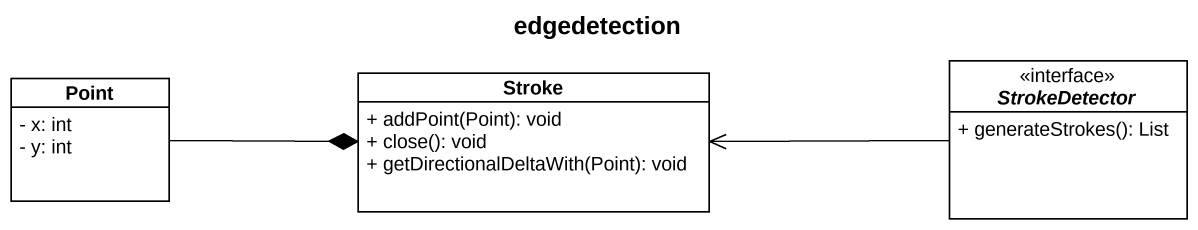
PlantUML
@startuml
title edgedetection
hide circle
hide empty members
skinparam classAttributeIconSize 0
class Point {
  - x: int
  - y: int
}
class Stroke {
  + addPoint(Point): void
  + close(): void
  + getDirectionalDeltaWith(Point): void
}
interface StrokeDetector <<interface>> {
  + generateStrokes(): List
}
Point -right-* Stroke
StrokeDetector -left-> Stroke
@enduml
